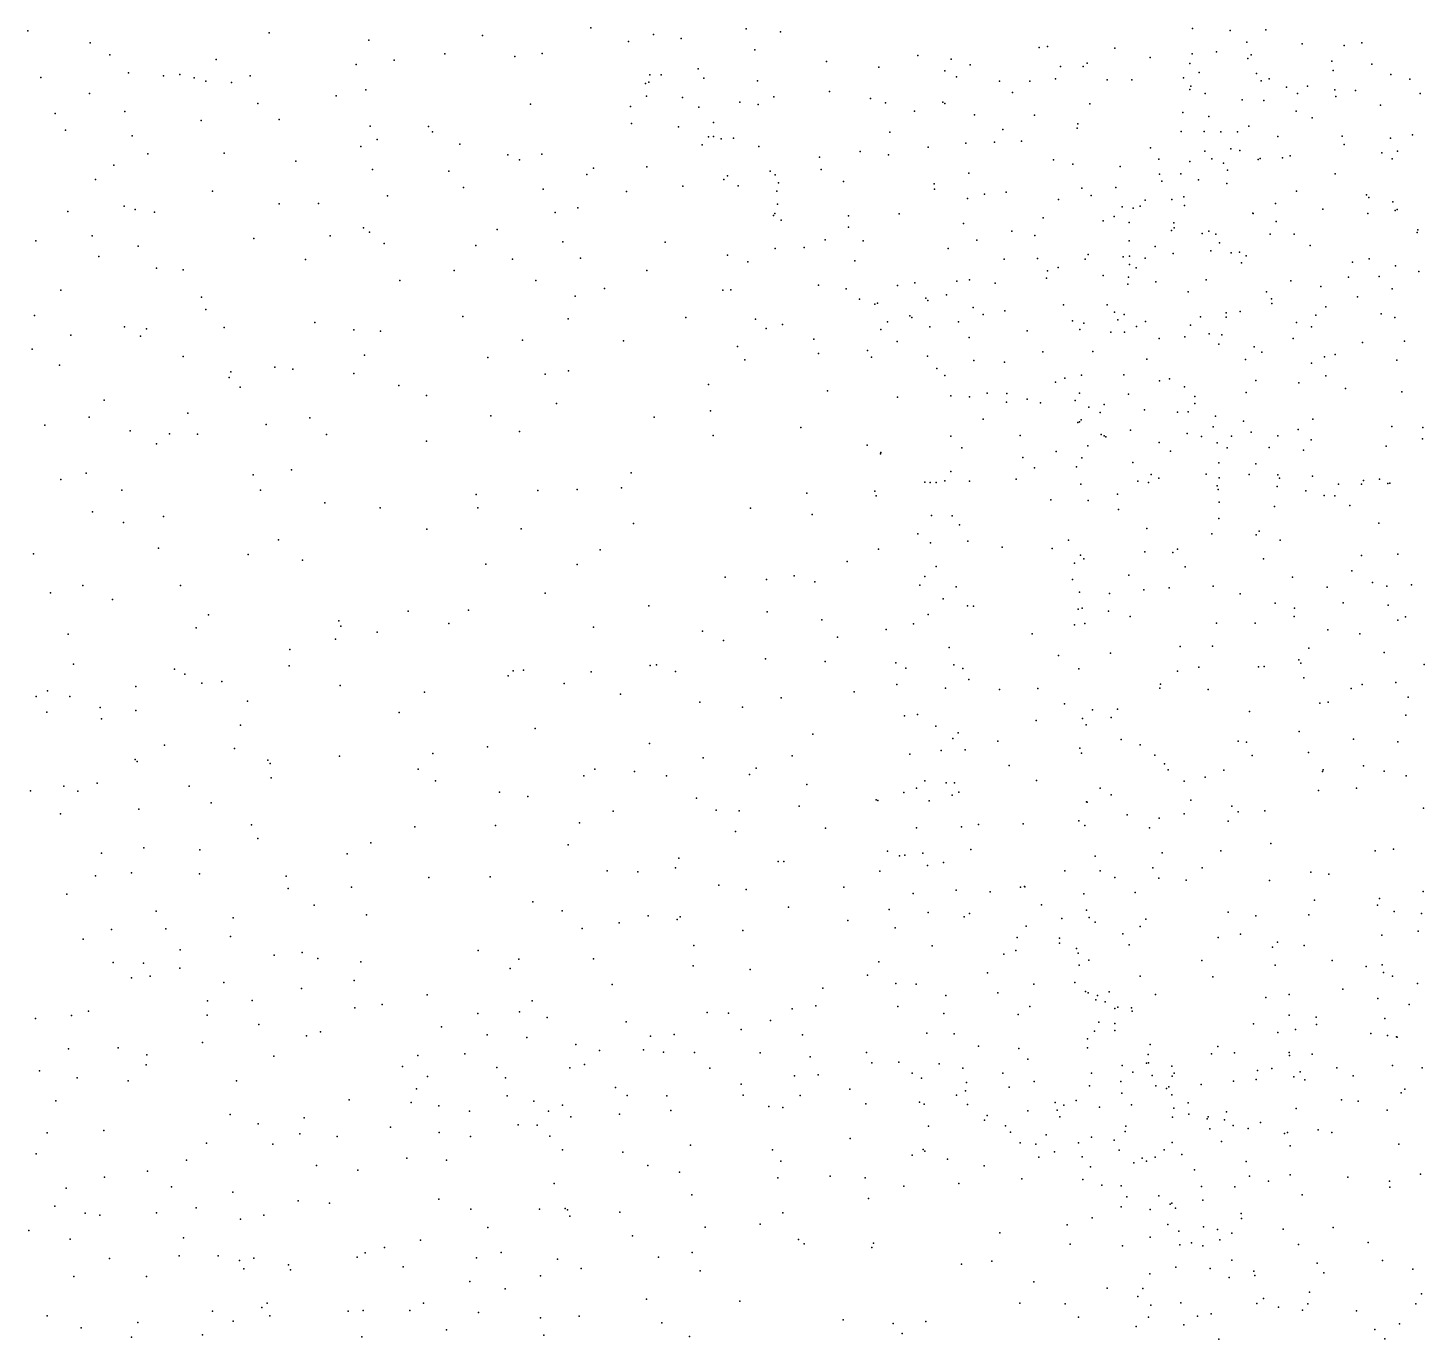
# Model space of a CAD drawing. Header units: metres. Extents: x -23.9 to 23.9, y -27.4 to 27.4.
# Drawn here: x -6.394 to -3.645, y -5.186 to -2.604 of the extents above; entities that cross this region are included whole.
import ezdxf

# ---------------------------------------------------------------- set-up
doc = ezdxf.new("R2010")
doc.units = ezdxf.units.M

msp = doc.modelspace()

# ---------------------------------------------------------------- linework, layer by layer
for p in [(-6.3941, -2.6097, 25.2313), (-5.2854, -2.6042, 25.8563), (-4.9799, -2.6058, 26.5384), (-4.9122, -2.6118, -5.1751), (-4.1009, -2.6051, 24.4413), (-4.0264, -2.6091, -4.2212), (-3.9564, -2.6082, 27.3816), (-6.2717, -2.6335, -5.2685), (-5.9193, -2.614, -4.8022), (-5.7229, -2.6286, -19.8501), (-5.499, -2.6192, -19.4016), (-5.2113, -2.6308, 25.3165), (-5.1624, -2.6169, 24.8015), (-5.1077, -2.6253, -18.9087), (-3.9935, -2.6322, -3.8653), (-3.8847, -2.6354, -3.5481), (-3.8022, -2.6386, -3.3025), (-3.7671, -2.6338, -4.9294), (-6.2325, -2.6569, -9.9273), (-6.0236, -2.6667, -21.03), (-5.5728, -2.6552, 24.9706), (-5.435, -2.6607, -4.9654), (-5.3816, -2.6546, -10.1072), (-4.9625, -2.6472, -25.548), (-4.6415, -2.6583, -10.1214), (-4.5762, -2.6659, -5.2853), (-4.4024, -2.6428, -5.7323), (-4.386, -2.6406, -10.2763), (-4.2537, -2.644, 27.1977), (-4.1843, -2.6626, -10.3374), (-4.1013, -2.6553, 27.2555), (-4.0533, -2.6514, -4.0354), (-3.9917, -2.6644, -10.3464), (-3.9851, -2.6573, -3.6951), (-6.1962, -2.6926, -5.1108), (-5.748, -2.676, -4.8212), (-5.6726, -2.6677, -10.0848), (-5.0744, -2.6847, 26.2651), (-4.8215, -2.6701, -10.1231), (-4.7186, -2.6812, -5.245), (-4.5887, -2.689, -18.6499), (-4.5388, -2.677, -25.7293), (-4.3609, -2.68, 27.1146), (-4.3161, -2.6803, -26.2258), (-4.308, -2.6733, -5.9588), (-4.1058, -2.674, 0.6165), (-4.0874, -2.6918, -3.7733), (-3.9745, -2.6938, -3.4516), (-3.826, -2.6695, -4.7711), (-3.8234, -2.6878, -3.0718), (-3.7476, -2.6758, -2.9342), (-6.3688, -2.7017, -5.3951), (-6.127, -2.6983, -22.9062), (-6.0948, -2.696, -21.4961), (-6.0664, -2.7022, -4.8882), (-6.0436, -2.7089, -10.0236), (-5.9933, -2.7118, -4.7412), (-5.9565, -2.6984, -0.8687), (-5.178, -2.7136, -10.1348), (-5.1713, -2.711, 25.5729), (-5.1692, -2.6964, 25.4296), (-5.1473, -2.6968, 25.208), (-5.0629, -2.703, 24.7926), (-4.9575, -2.7087, 24.701), (-4.5651, -2.7004, 26.8752), (-4.4808, -2.7089, -5.4544), (-4.4212, -2.709, 0.335), (-4.3702, -2.7042, 24.461), (-4.2687, -2.7066, 24.3515), (-4.2202, -2.7061, -6.1651), (-4.1186, -2.7025, -6.4444), (-4.1039, -2.7186, -3.6621), (-3.9652, -2.7087, -3.3384), (-3.9497, -2.7045, -26.5946), (-3.9158, -2.7208, -6.755), (-3.8742, -2.7191, -4.5502), (-3.71, -2.6962, -5.1117), (-3.6725, -2.7053, 1.0537), (-6.2729, -2.7333, -5.2177), (-5.787, -2.7376, -20.7794), (-5.7284, -2.7261, -24.3386), (-5.176, -2.7383, 25.8491), (-5.1048, -2.7409, 26.1172), (-4.9249, -2.7398, -10.1499), (-4.8152, -2.7292, 26.5042), (-4.7348, -2.7433, -10.1545), (-4.455, -2.7314, 26.953), (-4.1058, -2.7255, -18.4947), (-4.0755, -2.7331, -3.4984), (-4.0029, -2.7455, -3.2263), (-3.9604, -2.7471, -4.3093), (-3.8936, -2.7335, -2.9965), (-3.8202, -2.7261, 27.2401), (-3.8181, -2.739, 24.1406), (-3.7798, -2.7277, -2.751), (-3.6523, -2.7333, -2.687), (-6.3405, -2.7728, -5.3099), (-6.2032, -2.7686, -9.9118), (-5.9412, -2.7531, -10.0353), (-5.4044, -2.7545, -24.6276), (-5.2072, -2.7592, -0.3462), (-5.073, -2.7602, -19.3554), (-4.9919, -2.7504, -5.0748), (-4.9563, -2.755, 26.2763), (-4.705, -2.7516, 26.5991), (-4.6483, -2.768, 0.1276), (-4.5926, -2.7506, 26.7424), (-4.5882, -2.7528, -10.1609), (-4.5298, -2.7753, -25.2363), (-4.4116, -2.776, -5.5765), (-4.3027, -2.7535, -25.5059), (-4.12, -2.7708, -3.3988), (-3.8962, -2.7678, -10.3247), (-3.7304, -2.756, 24.4424), (-6.0531, -2.7868, -4.8084), (-5.8992, -2.7844, -4.6658), (-5.72, -2.7975, -10.0653), (-5.6053, -2.7985, -4.777), (-5.2054, -2.7922, -4.9498), (-5.1127, -2.7987, 25.743), (-5.0439, -2.7904, 24.9258), (-4.4739, -2.8044, -10.2193), (-4.3277, -2.8018, -5.7791), (-4.3264, -2.7928, 26.9946), (-4.0686, -2.7788, -6.7889), (-3.9898, -2.7979, -2.8827), (-3.8649, -2.7814, 0.8381), (-6.3199, -2.8055, -1.3157), (-6.1886, -2.8168, 25.0737), (-5.706, -2.8241, -4.7131), (-5.5973, -2.8086, -10.0832), (-5.0535, -2.8188, -10.1663), (-5.0441, -2.8183, 25.16), (-5.0289, -2.8224, -4.9982), (-5.0043, -2.8216, 24.7791), (-4.6968, -2.8096, -5.1481), (-4.5472, -2.8312, -5.2652), (-4.4908, -2.8289, 24.5249), (-4.4374, -2.8271, 26.788), (-4.1228, -2.8082, -3.1873), (-4.0779, -2.808, -6.4516), (-4.0448, -2.8088, -24.1914), (-4.0122, -2.8087, 24.4566), (-3.9328, -2.8177, -2.6102), (-3.8059, -2.8171, -2.5567), (-3.7107, -2.8211, -24.9332), (-3.6675, -2.8148, -5.0946), (-6.1579, -2.8522, -1.0897), (-6.0079, -2.8505, -10.0158), (-5.7388, -2.8375, -23.6532), (-5.5432, -2.8332, -0.6282), (-5.4493, -2.8539, -20.5391), (-5.382, -2.8529, -24.2147), (-5.0663, -2.8346, 25.6032), (-4.9546, -2.8379, 26.1086), (-4.8355, -2.8584, -5.0486), (-4.755, -2.8475, -19.2551), (-4.6994, -2.8539, -24.835), (-4.6214, -2.8387, 24.5544), (-4.1833, -2.84, 24.4904), (-4.0761, -2.8472, -2.8305), (-4.025, -2.8423, 27.109), (-4.0076, -2.8454, -25.7505), (-3.9085, -2.856, -4.3348), (-3.8022, -2.8335, -4.6341), (-3.7277, -2.8499, -6.6904), (-3.6967, -2.8469, -4.9581), (-6.225, -2.8744, -5.0626), (-5.8668, -2.8668, -22.4126), (-5.7154, -2.8832, -21.7516), (-5.5655, -2.8864, -4.719), (-5.426, -2.8641, -10.1045), (-5.2806, -2.8806, -20.1764), (-5.1751, -2.8775, -10.142), (-4.9325, -2.8862, -10.1787), (-4.8318, -2.8833, 26.1713), (-4.3743, -2.8642, -5.6494), (-4.336, -2.8727, -18.9139), (-4.2432, -2.8772, 26.9343), (-4.1669, -2.8626, -3.3128), (-4.1059, -2.8673, -10.289), (-4.0623, -2.8623, 24.2419), (-4.0397, -2.8708, -6.6445), (-4.0316, -2.884, -6.7885), (-3.9711, -2.8634, -10.2967), (-3.9673, -2.8611, -25.3316), (-3.9232, -2.8599, -6.7538), (-3.7076, -2.862, 27.0688), (-6.2607, -2.9029, -9.8042), (-5.2932, -2.8929, -10.1223), (-5.0235, -2.9026, -0.2241), (-5.0164, -2.8952, 25.896), (-4.9224, -2.8934, -19.6431), (-4.916, -2.9093, 25.9993), (-4.7881, -2.9068, 24.6546), (-4.6093, -2.911, 26.4076), (-4.5411, -2.8903, -5.3618), (-4.1657, -2.8925, -6.1304), (-4.1608, -2.9057, -3.4559), (-4.1237, -2.8918, -2.699), (-4.089, -2.9035, -3.9985), (-4.0329, -2.9103, -6.4736), (-3.8198, -2.8917, -4.5013), (-6.0303, -2.9257, -4.6704), (-5.686, -2.935, -4.6272), (-5.5362, -2.9184, -21.3769), (-5.3795, -2.9218, -4.7668), (-5.2151, -2.9266, -4.8316), (-5.1045, -2.9156, -4.8872), (-4.9956, -2.9153, 25.7265), (-4.919, -2.9259, 24.8607), (-4.6088, -2.9215, -5.1017), (-4.544, -2.9398, -24.0573), (-4.5106, -2.9316, 24.4818), (-4.4676, -2.9276, -5.5296), (-4.3185, -2.9195, -5.768), (-4.2999, -2.9345, 26.7509), (-4.2518, -2.9186, -5.8759), (-4.1176, -2.9365, -2.4202), (-3.8958, -2.9255, -2.3447), (-3.7578, -2.9329, -10.2894), (-3.7537, -2.9383, 24.4746), (-6.3153, -2.9657, -5.1656), (-6.2045, -2.9549, -4.9857), (-6.1828, -2.9616, -9.8609), (-6.1446, -2.967, -4.8708), (-5.8995, -2.9507, -10.0232), (-5.8219, -2.9499, -4.5576), (-5.3556, -2.9676, -23.7338), (-5.3111, -2.9582, -20.8776), (-4.9177, -2.9512, 25.1737), (-4.3647, -2.942, -10.2573), (-4.239, -2.9565, -2.7772), (-4.2177, -2.959, -2.9938), (-4.2039, -2.9552, -10.2618), (-4.1936, -2.9434, -3.2033), (-4.1412, -2.9423, -3.721), (-4.1161, -2.9542, 26.9435), (-3.9821, -2.9691, -4.1433), (-3.9374, -2.9499, -23.4818), (-3.8437, -2.9611, -4.3846), (-3.7553, -2.9694, -4.6084), (-3.7061, -2.9467, -4.7973), (-3.7017, -2.9634, -18.7995), (-3.6973, -2.962, -6.6776), (-4.9259, -2.9734, -4.913), (-4.9229, -2.9698, 25.4839), (-4.9106, -2.9825, 25.8411), (-4.7781, -2.9967, 25.9873), (-4.7779, -2.9743, -10.1943), (-4.6781, -2.9703, 26.1815), (-4.5516, -2.9892, 26.3089), (-4.3948, -2.9783, 24.571), (-4.2763, -2.984, 24.3669), (-4.2548, -2.9758, -23.6663), (-4.2255, -2.9875, -2.4172), (-4.1371, -2.9879, 24.5422), (-3.9811, -2.9696, -2.2778), (-3.9358, -2.9855, 27.0123), (-6.3784, -3.0235, -9.6981), (-6.2676, -3.0139, -9.7511), (-5.9494, -3.0187, -4.5464), (-5.7992, -3.0139, -0.8031), (-5.7334, -2.9977, 24.8627), (-5.7211, -3.0064, -10.0455), (-5.4701, -3.0013, -4.6613), (-4.8239, -3.0216, -4.9148), (-4.7492, -3.0234, -23.7342), (-4.5251, -3.022, 24.617), (-4.4563, -3.0044, -10.2283), (-4.411, -3.0128, 26.4447), (-4.2256, -3.0237, 0.4263), (-4.1423, -3.0033, -2.2653), (-4.137, -2.9978, -6.1051), (-4.0815, -3.0093, -3.9498), (-4.0688, -3.0042, -19.0645), (-4.0545, -3.0103, -10.2551), (-3.9476, -3.0102, 0.6988), (-3.9002, -3.01, -2.1894), (-3.658, -3.0072, -23.1688), (-3.6572, -3.0021, -10.2767), (-6.1767, -3.0339, 24.9613), (-5.6926, -3.0284, -4.545), (-5.5119, -3.0326, -22.5539), (-5.3407, -3.0255, -21.7387), (-5.1392, -3.0258, -4.7791), (-4.9226, -3.0384, -10.1659), (-4.8655, -3.0368, -20.0915), (-4.5816, -3.0385, -10.2186), (-4.3061, -3.0501, -5.854), (-4.1744, -3.0343, -3.5681), (-4.139, -3.0486, -3.8287), (-4.0643, -3.0432, 26.8347), (-4.0476, -3.0271, -2.1913), (-4.0246, -3.0468, -6.7493), (-4.0079, -3.0457, -6.5898), (-3.8686, -3.0324, -4.3005), (-6.2547, -3.0544, -5.0171), (-6.1412, -3.0774, -9.8633), (-5.8476, -3.06, -4.4844), (-5.4398, -3.0596, -10.084), (-5.3058, -3.0573, -23.2664), (-5.0162, -3.052, -4.8083), (-4.9765, -3.0647, -20.6126), (-4.7656, -3.0627, -23.3463), (-4.4717, -3.0593, -5.5893), (-4.4061, -3.058, 0.2644), (-4.3653, -3.0762, -10.1677), (-4.3123, -3.0595, -2.2474), (-4.2375, -3.0548, -5.9678), (-4.225, -3.0535, -3.1026), (-4.2248, -3.0701, -2.1648), (-4.2117, -3.0764, -3.2782), (-4.1938, -3.0573, -3.4198), (-4.0039, -3.0665, -6.3992), (-3.9948, -3.0531, -23.1475), (-3.7854, -3.0652, -2.0997), (-3.7529, -3.0592, -10.2574), (-3.7009, -3.073, -4.6495), (-6.0882, -3.0804, -4.6826), (-5.6618, -3.1017, -10.0458), (-5.5544, -3.0818, -4.5576), (-5.394, -3.1016, -22.8835), (-5.1751, -3.0819, -0.396), (-4.6473, -3.1062, 0.0475), (-4.5649, -3.103, -5.2116), (-4.5398, -3.1005, -5.4845), (-4.3881, -3.0969, 26.2855), (-4.386, -3.0823, -5.7402), (-4.2764, -3.0917, -2.6661), (-4.2268, -3.095, -10.2071), (-4.1726, -3.1041, -3.7201), (-4.074, -3.1004, 26.7001), (-3.907, -3.1021, -10.2389), (-3.7937, -3.0949, -6.7056), (-3.7332, -3.0934, -4.5183), (-3.6547, -3.084, -2.0543), (-6.3294, -3.1206, -5.1072), (-6.052, -3.1344, -4.5743), (-5.3164, -3.1324, -10.0963), (-5.2588, -3.1175, -4.6511), (-5.0255, -3.1207, -21.5194), (-5.0099, -3.1201, -10.1448), (-4.837, -3.1105, -10.1724), (-4.7824, -3.1182, -4.8501), (-4.6815, -3.1113, -10.1963), (-4.5848, -3.13, -5.0072), (-4.489, -3.107, 26.127), (-4.2282, -3.1088, 26.4736), (-4.1095, -3.1241, -6.2109), (-3.9548, -3.1242, -4.0997), (-3.848, -3.1131, 26.8927), (-3.7754, -3.1336, -2.01), (-3.7075, -3.1183, 26.8361), (-6.0436, -3.1586, -9.9414), (-4.7567, -3.1386, 25.502), (-4.7261, -3.1484, 25.7145), (-4.7208, -3.1463, 25.1325), (-4.6258, -3.1364, 24.7927), (-4.6216, -3.1407, 25.8723), (-4.5329, -3.1548, 24.6918), (-4.4705, -3.161, -5.6424), (-4.3549, -3.1495, -5.8247), (-4.2684, -3.1496, -2.8558), (-3.9448, -3.1379, -2.032), (-3.9441, -3.1469, 24.5799), (-3.8383, -3.1534, 26.7123), (-6.3812, -3.1704, -1.4215), (-5.8288, -3.1841, -4.4051), (-5.5379, -3.1726, -4.4873), (-5.3305, -3.1771, -4.5704), (-5.0984, -3.1746, 24.5799), (-4.9611, -3.1774, -22.6773), (-4.9084, -3.1883, -4.7378), (-4.7016, -3.1827, 25.3551), (-4.6573, -3.1709, 24.9683), (-4.6535, -3.1743, -4.8962), (-4.5615, -3.1828, -5.2889), (-4.5128, -3.1688, -22.7294), (-4.3372, -3.1807, 26.1646), (-4.3145, -3.1854, -2.4672), (-4.2542, -3.1642, 24.6257), (-4.2476, -3.1792, 26.2885), (-4.2351, -3.1685, -19.8083), (-4.1933, -3.1825, -6.1041), (-4.1043, -3.1893, -2.0152), (-4.0851, -3.1734, 26.5202), (-4.0346, -3.1654, -10.2165), (-4.0343, -3.174, -22.7135), (-4.0065, -3.1623, -6.741), (-3.8957, -3.184, -6.7365), (-3.8579, -3.17, -4.2388), (-3.7288, -3.1674, 26.6131), (-3.7023, -3.1744, -6.6737), (-6.3097, -3.2089, -9.6448), (-6.2037, -3.1928, -1.175), (-6.1726, -3.2111, -4.7638), (-6.1608, -3.1969, -9.7958), (-6.0078, -3.1942, -4.4661), (-5.7523, -3.1986, -10.0227), (-5.6999, -3.2011, -4.3952), (-4.9402, -3.1964, -22.1722), (-4.8462, -3.2168, 24.4806), (-4.7145, -3.1981, -21.2002), (-4.6177, -3.193, -20.7036), (-4.5403, -3.2139, -10.0681), (-4.4264, -3.2009, -10.0222), (-4.3227, -3.1981, -2.2641), (-4.2617, -3.2034, -3.0262), (-4.2347, -3.2032, -3.2938), (-4.2112, -3.1924, -3.5066), (-4.166, -3.2156, 24.3101), (-4.1159, -3.2122, -3.7731), (-4.0676, -3.2065, -6.3206), (-4.0426, -3.2084, -3.9007), (-3.9022, -3.2157, -10.2102), (-3.8662, -3.1926, 26.5374), (-6.3858, -3.2366, -5.1402), (-5.4198, -3.219, -4.4974), (-5.2214, -3.2204, -4.5793), (-4.9965, -3.2313, -4.6643), (-4.7408, -3.2394, -21.8786), (-4.682, -3.2216, 25.6043), (-4.3957, -3.242, 25.9474), (-4.297, -3.2417, -2.7488), (-4.0491, -3.2267, 0.5431), (-3.9792, -3.2324, -6.5804), (-3.9638, -3.243, -6.4493), (-3.7659, -3.2237, 24.2119), (-3.6834, -3.2212, -4.5126), (-6.3318, -3.2681, 24.8839), (-6.0883, -3.2513, -4.5686), (-5.731, -3.2488, -0.7843), (-5.4882, -3.2529, -10.0584), (-4.9824, -3.258, -10.1361), (-4.8372, -3.2453, -0.1475), (-4.7327, -3.2526, -10.1752), (-4.6223, -3.2503, 25.1962), (-4.5314, -3.2589, 25.7266), (-4.4709, -3.2625, 24.856), (-4.1907, -3.2567, -10.0686), (-3.9961, -3.257, 26.276), (-3.866, -3.2644, 26.2012), (-3.8404, -3.2522, -1.8743), (-3.82, -3.2471, 24.6337), (-3.6983, -3.2586, -19.4959), (-5.9977, -3.2924, -9.9416), (-5.9945, -3.2816, 24.7893), (-5.9078, -3.2725, -4.3832), (-5.8723, -3.2761, -9.9969), (-5.7525, -3.2848, -4.3182), (-5.3754, -3.2857, 24.616), (-5.3296, -3.2792, -10.0805), (-4.6042, -3.2748, -4.8701), (-4.5887, -3.2886, -5.0459), (-4.3522, -3.2939, 24.7003), (-4.3193, -3.288, -2.1859), (-4.2357, -3.2872, -3.4446), (-4.1658, -3.299, -6.2075), (-4.1458, -3.2951, -3.6737), (-3.9758, -3.2988, -10.1176), (-3.8378, -3.2893, -4.2038), (-5.9758, -3.3114, -0.9407), (-5.6634, -3.3083, -10.0262), (-5.0539, -3.3063, -4.5765), (-4.8194, -3.3191, -4.6678), (-4.505, -3.3235, 25.12), (-4.4663, -3.3242, -9.886), (-4.3705, -3.3015, -9.9511), (-4.3235, -3.3237, -5.9636), (-4.2267, -3.3257, 25.9855), (-4.1161, -3.311, 26.0601), (-3.9951, -3.3222, 25.9704), (-3.8913, -3.3034, -4.104), (-3.7996, -3.3145, 25.9595), (-3.6882, -3.3206, -4.4414), (-6.2437, -3.3372, -9.6496), (-5.6089, -3.3278, -4.3258), (-5.3534, -3.3438, -4.4192), (-4.6818, -3.3315, -4.7681), (-4.5767, -3.3287, -5.1979), (-4.5398, -3.3306, -5.6024), (-4.4667, -3.3412, 25.6277), (-4.4263, -3.3351, -5.8022), (-4.4002, -3.3422, 24.9542), (-4.3314, -3.338, -21.9709), (-4.3051, -3.3512, -2.8786), (-4.2747, -3.3456, -3.17), (-4.0962, -3.3435, -20.4524), (-4.0961, -3.3299, -6.3364), (-6.2736, -3.3705, -4.859), (-6.0794, -3.3629, -9.8235), (-5.839, -3.3718, -4.2998), (-5.4826, -3.3678, -4.3447), (-5.1605, -3.3705, -4.4773), (-5.0497, -3.358, -0.3554), (-4.5128, -3.3745, 25.4905), (-4.3266, -3.3813, -2.5206), (-4.3235, -3.3796, -2.3994), (-4.32, -3.3761, -2.2639), (-4.2827, -3.3616, 24.8027), (-4.195, -3.3562, -9.9723), (-4.1301, -3.3609, -20.8385), (-4.109, -3.3604, 25.8265), (-4.0552, -3.3685, -3.786), (-4.0002, -3.3784, 24.7401), (-3.8634, -3.3745, -1.7976), (-6.3608, -3.3865, -5.019), (-6.1929, -3.3977, -4.6798), (-6.1151, -3.4034, -4.5208), (-6.0603, -3.4041, -4.4107), (-5.9246, -3.3852, -9.9786), (-5.8058, -3.4048, -9.9951), (-5.4261, -3.3988, -0.6118), (-5.0448, -3.4067, -4.4951), (-4.872, -3.3908, -4.5809), (-4.5763, -3.4083, -9.8519), (-4.4399, -3.4065, 25.2406), (-4.2802, -3.4047, -6.0747), (-4.2748, -3.4074, -2.0988), (-4.2714, -3.4093, -3.3245), (-4.2229, -3.3965, 25.6929), (-4.1112, -3.4031, -3.6701), (-4.0827, -3.4087, -1.8968), (-4.0599, -3.3895, -9.9967), (-4.0241, -3.408, 25.6659), (-3.9849, -3.4004, -1.8303), (-3.9328, -3.4073, -3.9727), (-3.8925, -3.3949, -10.0607), (-3.7078, -3.3889, -6.67), (-3.6471, -3.391, 25.8121), (-6.1409, -3.4229, -9.7319), (-5.6091, -3.4177, -4.2493), (-4.7416, -3.4257, 24.3508), (-4.5549, -3.4312, -5.4892), (-4.3071, -3.4269, 25.5767), (-4.166, -3.4204, 0.3821), (-4.0524, -3.421, 24.8676), (-4.0321, -3.4311, -21.5366), (-3.9497, -3.4307, -6.5807), (-3.8823, -3.4359, 25.6359), (-3.8667, -3.4152, 0.6854), (-3.7193, -3.4279, 25.7006), (-3.6478, -3.4134, 24.7785), (-4.7151, -3.4427, -10.0264), (-4.7143, -3.4402, -4.6693), (-4.4348, -3.45, 24.2731), (-4.3694, -3.4386, 0.2046), (-4.3185, -3.4509, -2.9371), (-4.2179, -3.46, 25.177), (-4.1437, -3.4378, 25.0178), (-4.0491, -3.4607, 25.5284), (-3.976, -3.4628, -9.9617), (-6.2792, -3.481, -4.7964), (-5.9502, -3.4842, -4.276), (-5.8753, -3.4747, 24.661), (-5.2063, -3.4801, -4.365), (-4.5769, -3.4776, -5.2725), (-4.4121, -3.4705, 25.4047), (-4.3293, -3.4685, -2.6726), (-4.1821, -3.4838, -3.5019), (-4.167, -3.4908, -6.3001), (-4.074, -3.4831, -9.9019), (-4.0484, -3.4901, -6.4764), (-3.9893, -3.4839, -3.8316), (-3.9323, -3.484, -6.7407), (-3.9293, -3.4905, -1.7616), (-3.8645, -3.4866, -9.9853), (-6.3294, -3.4932, -9.5082), (-6.2093, -3.5147, -4.6344), (-5.9363, -3.5147, -9.9255), (-5.3902, -3.5149, -10.049), (-5.3123, -3.5133, -4.2924), (-5.2253, -3.5096, 24.4648), (-4.726, -3.5165, -0.1177), (-4.6276, -3.499, -4.7291), (-4.617, -3.4991, -4.8453), (-4.6052, -3.4996, -4.9738), (-4.5885, -3.4962, -5.1554), (-4.54, -3.4966, -5.6859), (-4.4478, -3.4926, -5.8465), (-4.3205, -3.5024, -2.3594), (-4.2086, -3.4968, -1.9662), (-4.187, -3.4993, -9.8398), (-4.0523, -3.5058, 25.2369), (-4.0502, -3.5129, -1.8398), (-3.9337, -3.5069, 25.1418), (-3.8772, -3.5155, -4.0049), (-3.8131, -3.5029, -4.1217), (-3.768, -3.5025, 24.9828), (-3.7636, -3.4954, -21.0517), (-3.7322, -3.4927, 25.513), (-3.7163, -3.5011, -1.6553), (-3.7119, -3.5004, -4.2962), (-5.8092, -3.5391, -4.1914), (-5.5112, -3.5228, -4.2009), (-4.8599, -3.5206, -4.5002), (-4.7236, -3.5254, -9.9236), (-4.3799, -3.5334, -5.9776), (-4.3063, -3.5351, -3.2202), (-4.2486, -3.5226, -6.1856), (-4.0481, -3.5381, -3.6996), (-3.9391, -3.5463, -6.6431), (-3.8413, -3.5248, 25.3113), (-3.8206, -3.5253, -6.7032), (-3.7908, -3.5447, 25.1859), (-6.267, -3.5572, 24.6767), (-6.1269, -3.5661, -9.6929), (-5.7006, -3.549, -4.1451), (-5.5079, -3.5493, -10.0276), (-4.9708, -3.55, -10.1105), (-4.8499, -3.5624, -10.0742), (-4.6147, -3.564, -9.6945), (-4.5738, -3.5647, -5.3512), (-4.2463, -3.5523, -3.3523), (-4.0489, -3.5703, -9.8296), (-6.2059, -3.5778, -9.6002), (-5.6084, -3.5913, -10.0082), (-5.4227, -3.5903, -4.1807), (-5.2015, -3.5803, -10.0721), (-4.6413, -3.6005, -4.6311), (-4.5597, -3.5825, -5.5151), (-4.1906, -3.5897, -9.7525), (-4.0629, -3.6004, 24.2288), (-3.9693, -3.5949, -6.5232), (-3.7335, -3.5794, -4.2134), (-6.1369, -3.6287, -4.4139), (-5.9007, -3.6124, -4.1829), (-4.6163, -3.6183, -4.9138), (-4.5432, -3.6149, -5.7116), (-4.4758, -3.6266, 0.069), (-4.3767, -3.6291, -9.6346), (-4.3451, -3.613, -6.0742), (-3.9756, -3.6026, -1.7577), (-3.9279, -3.6129, -3.8615), (-6.3832, -3.6399, -4.898), (-5.9603, -3.6409, -9.8505), (-5.8533, -3.6522, -9.9646), (-5.2673, -3.6318, -4.2106), (-4.7806, -3.6546, 24.257), (-4.719, -3.6304, -4.5375), (-4.3214, -3.6423, -2.4762), (-4.3148, -3.6494, -2.2279), (-4.1948, -3.6356, -1.9467), (-4.1397, -3.6373, -6.4038), (-4.1305, -3.6306, -3.5048), (-3.961, -3.6499, -9.7904), (-3.7679, -3.6428, -6.683), (-3.6964, -3.6403, -1.551), (-5.4925, -3.6599, -4.0923), (-5.3122, -3.6608, -10.0474), (-4.8854, -3.6829, -4.3708), (-4.6054, -3.6646, -5.0571), (-4.3329, -3.6579, -2.9238), (-4.2258, -3.6818, -9.6506), (-4.1154, -3.6657, -9.7115), (-3.7871, -3.673, 0.7057), (-6.2862, -3.702, -4.6629), (-6.0935, -3.7021, -4.2781), (-5.0211, -3.6859, -4.2678), (-4.9395, -3.6905, -10.0376), (-4.8447, -3.6951, -9.879), (-4.6374, -3.7013, -4.7259), (-4.6276, -3.6846, -9.5452), (-4.5664, -3.705, -5.5042), (-4.337, -3.6904, -3.0983), (-4.1966, -3.711, -3.2861), (-4.1464, -3.707, -1.8501), (-4.0601, -3.7036, -3.5789), (-3.9038, -3.6858, -6.7262), (-3.8352, -3.7053, -3.9664), (-3.7459, -3.6962, -4.1243), (-3.7177, -3.7034, -9.8403), (-3.6696, -3.7011, -6.6495), (-6.3494, -3.7165, -4.7794), (-6.2274, -3.73, -4.5267), (-5.3753, -3.7172, -4.0928), (-4.5916, -3.7283, -5.2409), (-4.3235, -3.7152, -2.5976), (-4.2642, -3.7179, -2.0975), (-4.0071, -3.7188, -1.742), (-3.9377, -3.7367, -3.7438), (-3.8039, -3.7362, -1.5926), (-6.0383, -3.7601, -4.1483), (-5.6453, -3.7524, -4.0062), (-5.5266, -3.7507, -4.0009), (-5.1716, -3.7424, -10.0615), (-4.9381, -3.7543, -9.9456), (-4.6211, -3.7591, -4.9342), (-4.5437, -3.742, -5.7717), (-4.5321, -3.7429, -9.4553), (-4.326, -3.7485, -2.7127), (-4.3181, -3.7467, -2.4125), (-4.2663, -3.7525, -9.5663), (-4.2236, -3.7631, -6.333), (-3.9007, -3.7635, -1.6522), (-3.8996, -3.747, -6.5514), (-3.7155, -3.7406, 24.1875), (-3.6813, -3.7639, -4.1927), (-6.063, -3.7858, -9.6805), (-5.7816, -3.7719, 24.4302), (-5.7778, -3.7822, -4.0383), (-5.7062, -3.7939, -9.9741), (-5.565, -3.7768, -9.9975), (-5.2805, -3.784, -4.0757), (-5.0657, -3.792, 24.2835), (-4.8308, -3.7697, -9.7515), (-4.7037, -3.7891, -9.5202), (-4.6503, -3.7778, -4.6236), (-4.3329, -3.7799, -2.9968), (-4.3127, -3.7773, -2.2253), (-4.0537, -3.7765, -9.6319), (-3.9774, -3.7765, -3.5664), (-3.8344, -3.7897, -3.8214), (-3.6961, -3.7706, -1.5052), (-6.315, -3.7978, -9.3942), (-5.7885, -3.8079, -0.8744), (-5.0241, -3.8105, -4.1755), (-4.7996, -3.8039, -4.357), (-4.4165, -3.7973, -6.0511), (-4.0613, -3.8214, -3.2871), (-3.7713, -3.7975, -9.7287), (-5.8782, -3.8279, -9.871), (-4.9416, -3.8463, -9.8216), (-4.5796, -3.824, -9.3561), (-4.3648, -3.8401, -6.1558), (-4.2622, -3.8354, -3.0904), (-4.1247, -3.8222, -9.5592), (-3.8912, -3.8485, 0.5571), (-3.8713, -3.8253, -9.6611), (-3.723, -3.8344, -3.9358), (-6.3041, -3.8571, -1.3558), (-6.1053, -3.8668, -4.1919), (-5.8796, -3.8604, -4.0308), (-5.4388, -3.8702, -0.6658), (-5.4179, -3.8686, -10.0116), (-5.2851, -3.8722, -10.0318), (-5.1685, -3.8597, -0.4988), (-5.1563, -3.8583, -4.0646), (-5.1189, -3.8713, -10.0576), (-4.824, -3.8515, -9.6254), (-4.6846, -3.8542, -4.4139), (-4.6654, -3.8648, -0.1494), (-4.5705, -3.8581, -5.538), (-4.5527, -3.8658, -5.7371), (-4.3244, -3.8663, -2.7232), (-4.1299, -3.8709, -6.519), (-4.0882, -3.8629, -1.7523), (-3.971, -3.8625, -1.6696), (-3.9595, -3.8615, -3.3935), (-3.887, -3.8551, -3.555), (-3.6446, -3.8579, -9.7239), (-6.1814, -3.9013, -9.5041), (-6.0853, -3.877, -9.6208), (-6.0516, -3.8947, 24.2714), (-6.0125, -3.891, -4.0626), (-5.7792, -3.8988, -9.953), (-5.4481, -3.8802, -3.9237), (-5.338, -3.8954, -3.957), (-4.6828, -3.8969, -9.3349), (-4.5412, -3.8873, -5.8741), (-4.1635, -3.8967, -9.4724), (-3.8816, -3.8843, -6.5748), (-3.7667, -3.8972, -6.676), (-3.6999, -3.8929, -1.4679), (-6.3779, -3.9208, -4.6999), (-6.3558, -3.9093, -9.3092), (-6.3117, -3.9209, -4.5676), (-5.9617, -3.9302, -9.7387), (-5.6132, -3.9125, -3.9011), (-5.227, -3.9162, -3.9858), (-5.0709, -3.9316, -4.057), (-4.9109, -3.9234, -0.3469), (-4.7669, -3.9115, -9.4493), (-4.5869, -3.9045, -5.3835), (-4.481, -3.9068, -9.3214), (-4.4052, -3.9053, 24.1804), (-4.1648, -3.9046, -1.902), (-4.07, -3.9069, -6.6207), (-3.788, -3.9053, -9.6196), (-3.6761, -3.9219, -3.8155), (-6.3566, -3.9516, 24.1919), (-6.2521, -3.9426, -4.4342), (-6.1819, -3.9484, -4.2902), (-5.6629, -3.9521, -9.9659), (-4.9868, -3.9417, -9.7597), (-4.6679, -3.9587, -4.5251), (-4.6423, -3.9561, -4.8031), (-4.3525, -3.9349, -9.3527), (-4.2977, -3.9473, -2.9924), (-4.2482, -3.9454, -2.0794), (-3.9885, -3.9504, -3.1948), (-3.8502, -3.9339, -1.5608), (-3.8336, -3.9318, -3.4742), (-3.6804, -3.9577, -9.6143), (-6.2491, -3.965, -9.4041), (-5.9756, -3.9772, -3.9987), (-5.3949, -3.984, -3.8579), (-4.6062, -3.9793, -9.1953), (-4.4083, -3.9677, -6.1459), (-4.3171, -3.9642, -2.5012), (-4.3101, -3.9763, -2.2411), (-4.2611, -3.9618, -6.3626), (-5.1698, -4.0136, -9.9523), (-4.8485, -3.9947, -4.19), (-4.5726, -4.0036, -5.5903), (-4.562, -3.9926, -5.7002), (-4.4837, -4.009, -9.2223), (-4.241, -4.0055, -9.3354), (-4.0107, -4.0089, -1.6498), (-3.9941, -4.0109, -9.434), (-3.8903, -3.9897, -9.4972), (-3.7837, -4.005, 24.1369), (-3.6965, -4.0101, -3.5577), (-6.1253, -4.0165, -4.1318), (-5.9875, -4.0234, -9.6742), (-5.7807, -4.0383, -3.8904), (-5.5969, -4.0332, -3.8248), (-5.4889, -4.0201, -3.7922), (-5.0644, -4.0416, -3.988), (-4.8891, -4.0379, -9.4673), (-4.6574, -4.0346, -4.6785), (-4.5953, -4.0271, -5.354), (-4.5486, -4.0256, -5.8646), (-4.3227, -4.0223, -2.7481), (-4.3194, -4.0324, -2.6318), (-4.2037, -4.0161, 0.2075), (-4.1748, -4.0366, -3.0425), (-3.9832, -4.0368, -6.6266), (-3.8724, -4.0311, -6.6948), (-6.1831, -4.0448, -4.2282), (-6.1789, -4.0485, -9.4508), (-5.9219, -4.0459, 24.1053), (-5.9171, -4.0525, -0.9773), (-5.6253, -4.064, 24.099), (-5.2779, -4.0639, -0.586), (-5.1995, -4.0684, 24.1099), (-4.9601, -4.0616, -4.0569), (-4.4614, -4.0563, -6.1048), (-4.1559, -4.0533, -1.8935), (-4.1486, -4.0649, -6.5746), (-4.0391, -4.0659, -3.1133), (-3.8449, -4.0685, -1.5131), (-3.8436, -4.0651, -3.2231), (-3.7636, -4.0575, -3.3063), (-3.7232, -4.0679, -1.4272), (-6.2577, -4.0917, -9.3462), (-5.9149, -4.0812, -3.9155), (-5.5913, -4.0865, -9.9644), (-5.2991, -4.077, -3.819), (-5.1367, -4.0772, -9.8095), (-4.9729, -4.0745, -9.5504), (-4.8602, -4.094, -4.1139), (-4.6278, -4.087, -5.0294), (-4.5857, -4.0909, -5.4921), (-4.5694, -4.0908, -9.1052), (-4.4079, -4.0862, -6.1974), (-4.117, -4.0877, 24.1328), (-4.0759, -4.0794, -1.7278), (-3.6799, -4.077, -6.6431), (-6.3887, -4.1065, -4.5975), (-6.3234, -4.097, -1.3994), (-6.2957, -4.1069, -4.4116), (-6.0768, -4.0973, -9.5463), (-5.4652, -4.1093, -9.9818), (-5.4096, -4.1176, -3.7382), (-5.0775, -4.1209, -9.653), (-4.7237, -4.124, 24.1374), (-4.6694, -4.1096, -4.5861), (-4.6444, -4.1014, -4.8555), (-4.5741, -4.115, -5.6311), (-4.561, -4.1091, -5.7713), (-4.2824, -4.1012, -2.1616), (-4.2607, -4.1141, -2.9226), (-3.8524, -4.106, -6.6103), (-3.7779, -4.1012, -9.4378), (-6.3299, -4.1516, -9.2427), (-6.1754, -4.1427, -4.1475), (-6.0332, -4.1299, -3.9313), (-5.2414, -4.1468, -9.8796), (-5.0386, -4.1448, -3.9389), (-4.9933, -4.1459, -0.4193), (-4.8755, -4.1368, -9.3063), (-4.7205, -4.1257, -9.0731), (-4.6194, -4.1263, -5.1419), (-4.3091, -4.1284, -2.2954), (-4.3079, -4.1289, -6.3649), (-4.1039, -4.1251, -6.6672), (-4.023, -4.1368, -9.3026), (-4.0104, -4.1476, 0.3635), (-3.958, -4.1462, -3.1218), (-3.6457, -4.1409, -6.5191), (-5.9536, -4.1734, -9.655), (-5.6319, -4.1775, -3.7539), (-5.4736, -4.1745, -0.717), (-5.3076, -4.1693, -3.737), (-4.644, -4.1792, -8.9868), (-4.5557, -4.1773, -5.8644), (-4.522, -4.1727, -6.0072), (-4.4339, -4.1716, -9.0891), (-4.3247, -4.1653, -9.1445), (-4.3124, -4.175, -2.449), (-4.2291, -4.1536, -2.0536), (-4.1662, -4.1601, -1.9222), (-4.1168, -4.1519, -1.8184), (-4.0303, -4.1665, -1.6382), (-5.9415, -4.2004, -3.8561), (-5.0006, -4.1866, 24.0115), (-4.8233, -4.1803, -9.1612), (-4.1851, -4.1795, -9.1941), (-6.2495, -4.2295, -4.2375), (-6.1657, -4.2186, -9.4006), (-6.0556, -4.2225, -9.5222), (-5.7657, -4.2305, -9.8431), (-5.7188, -4.2087, -0.8709), (-5.33, -4.2129, -9.9287), (-4.7016, -4.2252, -4.2937), (-4.6774, -4.2342, -4.5628), (-4.6672, -4.2334, -4.6734), (-4.6314, -4.2292, -5.0628), (-4.5371, -4.222, -5.7639), (-4.1601, -4.2287, -2.9384), (-4.0446, -4.2245, -6.6855), (-3.9462, -4.21, -1.5385), (-3.7409, -4.2249, -3.2071), (-3.7047, -4.2214, -9.354), (-5.1189, -4.2584, -3.799), (-5.1123, -4.2388, -9.5428), (-4.9166, -4.2455, -9.2191), (-4.9057, -4.2459, -3.9757), (-4.6225, -4.2537, -5.1729), (-4.591, -4.2475, -5.5143), (-4.2925, -4.2351, -6.4335), (-4.1788, -4.2584, -6.6128), (-4.0816, -4.2579, -9.1635), (-6.2609, -4.2742, -9.2731), (-6.1899, -4.268, -4.0928), (-6.056, -4.2702, -3.8582), (-5.8856, -4.2746, -3.7922), (-5.6045, -4.2769, -9.9446), (-5.4835, -4.2756, -3.6415), (-5.2532, -4.264, -9.7336), (-5.193, -4.2657, -9.6344), (-4.7166, -4.2648, -4.1491), (-4.3518, -4.264, 0.0221), (-4.2823, -4.2642, -2.8132), (-4.2539, -4.2773, -2.1138), (-4.167, -4.2786, -1.9319), (-4.1133, -4.2827, -1.8197), (-3.9489, -4.2829, -6.6728), (-3.8676, -4.2667, -3.1169), (-3.8324, -4.2708, -6.6536), (-6.3177, -4.3099, -4.32), (-5.8815, -4.2989, -9.6876), (-5.7571, -4.2964, -3.7315), (-5.0337, -4.2924, -9.3411), (-4.9798, -4.3008, -3.8802), (-4.7872, -4.296, -8.9403), (-4.6507, -4.3088, -4.893), (-4.5661, -4.3021, -5.3974), (-4.4991, -4.3056, -5.5402), (-4.4395, -4.2959, -6.2407), (-4.4317, -4.2949, -8.972), (-4.4306, -4.2957, -5.9256), (-4.3149, -4.3095, -2.6216), (-4.2134, -4.3066, -9.0596), (-3.6462, -4.3046, -1.2954), (-6.1415, -4.3432, -3.946), (-5.8301, -4.3314, 23.8445), (-5.3998, -4.3248, -3.5817), (-5.3417, -4.3431, -9.7643), (-4.896, -4.3358, -9.059), (-4.6979, -4.3405, -4.3932), (-4.3979, -4.331, -5.6813), (-4.3091, -4.3415, -2.4203), (-3.8603, -4.3217, -1.4413), (-3.736, -4.3314, -6.5905), (-3.7323, -4.3186, 24.0719), (-5.9902, -4.3568, -3.7833), (-5.7276, -4.351, -9.8398), (-5.2297, -4.3664, -3.6389), (-5.1724, -4.3527, -9.4789), (-5.1153, -4.36, -9.3768), (-5.1098, -4.3543, 23.8486), (-4.7796, -4.3619, -8.8352), (-4.6209, -4.3464, -5.1038), (-4.5502, -4.3548, -8.8611), (-4.54, -4.3479, -5.2868), (-4.3578, -4.3582, -6.3892), (-4.3039, -4.3559, -2.2304), (-4.2924, -4.3652, -6.4896), (-4.1924, -4.3589, -2.8321), (-4.0302, -4.3455, -2.9777), (-3.9759, -4.3529, -9.117), (-3.8715, -4.3506, -9.1624), (-3.7036, -4.3444, -6.4495), (-3.6494, -4.3483, -6.2393), (-6.285, -4.3985, -4.1955), (-6.2298, -4.3797, -9.2466), (-6.1223, -4.3782, -9.3883), (-5.9952, -4.3933, -9.5246), (-5.3027, -4.3777, -9.6528), (-4.9865, -4.3817, -9.1396), (-4.6863, -4.3763, -4.5379), (-4.4458, -4.3951, -5.3299), (-4.4285, -4.3733, -5.4519), (-4.3628, -4.3968, -6.0246), (-4.2378, -4.3882, -2.0877), (-4.2037, -4.3738, -6.6254), (-4.0502, -4.3951, -9.0462), (-4.0063, -4.3889, -1.6029), (-3.7275, -4.3905, -1.3249), (-3.6562, -4.3828, -9.3297), (-6.0943, -4.4199, -3.8006), (-5.8538, -4.4247, -3.6929), (-5.5076, -4.4206, -3.5665), (-5.0828, -4.4112, -3.7246), (-4.6131, -4.4117, 23.9813), (-4.4484, -4.4206, -8.844), (-4.3625, -4.4065, -6.1765), (-4.3292, -4.4168, -5.5841), (-4.3259, -4.4261, -8.8942), (-4.2253, -4.4095, -8.9556), (-3.9433, -4.4146, -3.0064), (-3.9334, -4.4044, -6.6961), (-3.8809, -4.411, 0.4337), (-6.2263, -4.4443, -9.0242), (-6.1665, -4.446, -9.1286), (-5.9089, -4.4298, -9.6071), (-5.8232, -4.4369, -9.7001), (-5.7385, -4.4432, -3.6462), (-5.4274, -4.4383, 23.7597), (-5.2806, -4.4375, -3.5498), (-5.084, -4.4509, -9.1986), (-4.7183, -4.4435, -4.2223), (-4.4724, -4.4279, -5.1453), (-4.3237, -4.4495, -5.4112), (-4.3045, -4.4402, -2.3039), (-4.082, -4.4408, -1.765), (-3.9378, -4.4497, -9.041), (-3.8257, -4.4408, -9.0957), (-3.7584, -4.4526, -6.5033), (-3.7273, -4.4489, -3.1116), (-6.1903, -4.475, 23.699), (-6.1534, -4.4715, -3.9372), (-6.0949, -4.4556, -9.2271), (-5.7515, -4.4801, -0.9175), (-5.4447, -4.4563, -9.7702), (-4.9718, -4.4586, -3.7803), (-4.7405, -4.4698, -3.9929), (-4.5046, -4.4647, -4.9325), (-4.2038, -4.4714, -2.7541), (-4.0607, -4.473, -6.7458), (-3.7248, -4.4642, -9.1569), (-3.7067, -4.4716, -6.2255), (-6.0084, -4.4837, -1.0756), (-5.8556, -4.4956, -9.5271), (-5.6077, -4.5082, -9.9137), (-5.2437, -4.488, -9.4028), (-4.8288, -4.4951, 23.7824), (-4.6852, -4.4861, -4.4318), (-4.645, -4.4874, -0.239), (-4.4841, -4.5041, -8.7479), (-4.4131, -4.4871, -5.0624), (-4.3327, -4.4837, -5.2624), (-4.3114, -4.5019, -2.6014), (-4.3063, -4.5045, -2.4117), (-4.2646, -4.5022, -5.5014), (-4.1736, -4.5076, -1.9613), (-3.9105, -4.5074, -1.4161), (-3.8049, -4.4968, -3.0461), (-3.6574, -4.4862, -9.282), (-6.0405, -4.5203, -3.7513), (-5.9527, -4.5192, -9.2641), (-5.7505, -4.5338, -9.5858), (-5.6968, -4.5275, -9.7074), (-5.4008, -4.5198, -3.5317), (-4.8888, -4.5356, -0.3933), (-4.8422, -4.5301, -3.8344), (-4.6812, -4.5313, -8.6328), (-4.5863, -4.5097, -4.5741), (-4.4211, -4.5312, -4.8787), (-4.2913, -4.5179, -6.3655), (-4.288, -4.5097, -6.1585), (-4.2726, -4.522, -6.007), (-4.2535, -4.5354, -5.7889), (-4.2475, -4.5327, -5.6095), (-4.2208, -4.5335, -2.0619), (-3.9565, -4.5133, -2.9385), (-3.7356, -4.5156, -6.0311), (-3.6741, -4.5274, -5.7223), (-6.3794, -4.5546, -4.5222), (-6.308, -4.549, -8.9528), (-6.2747, -4.5402, -4.2723), (-6.0414, -4.5482, -8.9975), (-5.5083, -4.5448, -3.569), (-5.4262, -4.5414, -9.5909), (-5.3716, -4.5528, -9.4596), (-5.216, -4.5616, -9.2173), (-5.0564, -4.5428, 23.6761), (-5.0143, -4.5444, -8.9551), (-4.9314, -4.5586, -8.802), (-4.5901, -4.5447, -4.4343), (-4.4443, -4.5469, -4.766), (-4.2852, -4.5619, -5.0807), (-4.2196, -4.5404, -6.6735), (-3.9103, -4.5483, -6.6142), (-3.8574, -4.5521, -8.977), (-3.7217, -4.5547, -1.2671), (-5.9393, -4.5667, -9.1207), (-5.8458, -4.5892, -9.2135), (-5.8178, -4.581, -3.6759), (-5.5793, -4.571, -9.616), (-5.4899, -4.5871, -9.4152), (-5.1681, -4.5893, -3.5316), (-5.1215, -4.5866, -8.9609), (-4.9892, -4.5765, -3.673), (-4.8685, -4.5868, -8.6459), (-4.6236, -4.5839, -4.2098), (-4.5702, -4.5852, -8.6313), (-4.2936, -4.58, -8.7615), (-4.2535, -4.5783, -6.4873), (-4.2533, -4.565, -6.2673), (-3.9806, -4.5655, -8.9133), (-3.9329, -4.5826, -6.4795), (-3.8976, -4.5765, -6.3066), (-3.8566, -4.5667, -6.1286), (-3.7497, -4.5845, -5.6106), (-3.7164, -4.5881, -9.1194), (-3.6991, -4.5911, 23.9582), (-3.6977, -4.5913, -5.372), (-6.3144, -4.6147, -4.4271), (-6.2166, -4.6126, 23.4088), (-6.0505, -4.6021, -8.8982), (-5.4116, -4.592, -9.2907), (-5.3151, -4.6062, -9.0922), (-5.2684, -4.6177, -8.9699), (-5.1821, -4.6168, -8.8682), (-4.522, -4.6092, -4.3519), (-4.4427, -4.6139, -8.6615), (-4.3076, -4.6129, -2.5235), (-4.3072, -4.5947, -4.9069), (-4.1839, -4.6057, -5.3472), (-4.0505, -4.6099, -6.774), (-6.1611, -4.6461, -8.8776), (-6.1598, -4.6266, -4.087), (-5.9099, -4.6289, -8.9546), (-5.6265, -4.6275, -3.6111), (-5.5334, -4.6247, -9.2601), (-5.2978, -4.6455, -8.8516), (-5.1423, -4.6213, -0.5574), (-5.0813, -4.6216, -8.7164), (-4.9521, -4.6224, -8.549), (-4.8533, -4.6306, -8.3597), (-4.7428, -4.6217, -8.2635), (-4.7322, -4.6423, -3.835), (-4.6789, -4.6406, -8.054), (-4.5994, -4.6441, -4.0411), (-4.425, -4.635, -4.4817), (-4.191, -4.6426, -6.1115), (-4.1879, -4.6254, -5.7591), (-4.1871, -4.6421, -2.6647), (-4.0632, -4.6241, -1.738), (-4.0179, -4.6224, -2.8202), (-3.9102, -4.6215, -6.0221), (-3.9095, -4.6276, -2.909), (-3.8652, -4.625, -1.3456), (-6.3714, -4.6578, 23.1617), (-6.2971, -4.6714, -1.426), (-5.6562, -4.6496, -9.2737), (-5.607, -4.669, -9.1044), (-5.4707, -4.6512, -9.0345), (-5.4535, -4.6714, -8.9008), (-5.3269, -4.6519, -3.5196), (-5.0514, -4.6524, -8.4948), (-4.8844, -4.6675, -8.1673), (-4.838, -4.6659, -3.7207), (-4.6529, -4.6623, -8.4434), (-4.6342, -4.6723, -7.7902), (-4.5529, -4.6528, -7.9705), (-4.4741, -4.6628, -7.6283), (-4.2997, -4.6626, -2.2524), (-4.2393, -4.6474, -2.1083), (-4.2179, -4.6604, -4.8694), (-4.1799, -4.6671, -6.2566), (-4.1415, -4.6485, -8.7646), (-4.1407, -4.6681, -5.0203), (-4.1369, -4.6626, -5.2041), (-3.9724, -4.6571, -6.1261), (-3.9444, -4.6533, -1.4913), (-3.901, -4.6694, -5.5897), (-3.8884, -4.6597, -8.862), (-3.8163, -4.6522, -2.9681), (-3.7842, -4.6676, -5.1694), (-3.7068, -4.6477, -5.0189), (-3.6486, -4.6517, -9.2271), (-6.1968, -4.6778, -4.2155), (-5.9831, -4.6776, -8.8433), (-5.6286, -4.6931, -8.997), (-5.2372, -4.6908, -8.5072), (-4.9894, -4.6842, -8.206), (-4.7752, -4.6938, -7.8482), (-4.5479, -4.697, -8.2392), (-4.5458, -4.6809, -8.1254), (-4.462, -4.6901, -7.4379), (-4.4126, -4.6788, -4.3466), (-4.3034, -4.6872, -4.5698), (-4.2419, -4.6786, -8.6904), (-4.173, -4.6871, -6.4244), (-4.152, -4.6927, -1.9286), (-4.1472, -4.6896, -5.878), (-4.0835, -4.6851, -6.5988), (-4.0202, -4.6784, -8.7898), (-3.9755, -4.6752, 0.2737), (-3.8796, -4.6754, -5.4691), (-3.6895, -4.7009, 0.5554), (-3.6822, -4.6942, -3.0239), (-6.3389, -4.7167, -4.5717), (-5.7613, -4.715, -8.9237), (-5.6395, -4.7205, -8.8581), (-5.5852, -4.7269, -8.7552), (-5.4501, -4.7074, -8.6963), (-5.3977, -4.7174, -8.5603), (-5.3416, -4.7253, -8.4316), (-5.2137, -4.7062, -8.3769), (-5.1356, -4.7073, -8.2612), (-4.9858, -4.7061, -8.0615), (-4.9353, -4.7284, -3.5771), (-4.8734, -4.7064, -7.9034), (-4.7437, -4.7227, -7.6201), (-4.638, -4.7194, -3.8445), (-4.629, -4.7232, -7.4578), (-4.5657, -4.7057, -8.3691), (-4.544, -4.7244, -8.5098), (-4.3714, -4.7205, -7.1177), (-4.3542, -4.7256, -7.6307), (-4.3298, -4.7165, -7.4708), (-4.2398, -4.7017, -4.6638), (-4.2211, -4.7251, -7.0805), (-4.1416, -4.7049, -6.8043), (-4.1095, -4.7207, -4.8965), (-3.8075, -4.7153, -4.9284), (-3.7743, -4.7177, -4.7892), (-5.9955, -4.744, -3.8165), (-5.8504, -4.7507, -3.6902), (-5.5248, -4.7375, -8.6077), (-5.3691, -4.7373, 23.4852), (-5.3251, -4.7484, -8.2613), (-5.229, -4.7431, -8.1622), (-5.1278, -4.7363, -3.5133), (-4.9071, -4.7303, -7.7981), (-4.51, -4.7552, -7.1813), (-4.5049, -4.7457, -4.0086), (-4.4247, -4.7364, -7.9912), (-4.367, -4.7351, -7.7458), (-4.3616, -4.7485, -7.0078), (-4.2837, -4.7292, -4.4586), (-4.1403, -4.749, -2.6395), (-4.1376, -4.7317, -4.7899), (-4.108, -4.7432, -1.8398), (-4.072, -4.7527, -5.98), (-4.0698, -4.7483, -5.0691), (-4.0375, -4.7542, -1.693), (-4.0337, -4.7389, -5.8505), (-3.8964, -4.7322, -5.142), (-3.7175, -4.7353, -9.0529), (-6.3562, -4.7803, -4.6663), (-6.2445, -4.7757, -8.7979), (-5.9407, -4.7624, -8.784), (-5.8588, -4.7821, -1.0645), (-5.68, -4.769, -8.655), (-5.5841, -4.7794, -8.5028), (-5.4287, -4.7643, -8.3431), (-5.3913, -4.765, -3.5329), (-4.6207, -4.7671, -7.2919), (-4.4689, -4.7663, -8.3677), (-4.4593, -4.7785, -7.0526), (-4.3888, -4.7839, -8.1542), (-4.2334, -4.7776, -7.4748), (-4.2322, -4.7669, -2.1015), (-4.0667, -4.7723, -5.3884), (-4.0206, -4.7654, -5.5539), (-3.9909, -4.7716, -2.7526), (-3.9667, -4.7596, -1.5451), (-3.9193, -4.781, -4.8926), (-3.9134, -4.7795, -8.738), (-3.8534, -4.7742, -1.3089), (-3.8261, -4.7792, -2.8878), (-6.0426, -4.8, -3.9722), (-5.9117, -4.8024, 23.1836), (-5.7849, -4.7872, -8.7386), (-5.5224, -4.7875, -8.4012), (-5.3663, -4.7868, -0.7285), (-5.089, -4.804, 23.4334), (-4.7746, -4.7912, -7.4254), (-4.4402, -4.7999, -8.4845), (-4.4092, -4.8022, -6.9236), (-4.3252, -4.7994, -7.9941), (-4.2993, -4.7885, -2.3096), (-4.2552, -4.7941, -7.6719), (-4.1404, -4.7993, -7.2342), (-4.0433, -4.7973, -8.6666), (-3.9085, -4.8053, -1.4264), (-3.6942, -4.802, -4.7426), (-6.3781, -4.8211, -8.7777), (-6.0818, -4.8338, -4.0904), (-5.6478, -4.83, 23.3376), (-5.5701, -4.8338, -0.8867), (-5.3415, -4.8136, -8.0966), (-5.2226, -4.8182, -7.9307), (-4.9277, -4.8136, -7.5623), (-4.9116, -4.8358, -3.5588), (-4.6528, -4.8239, -3.7335), (-4.631, -4.8127, -7.1815), (-4.6277, -4.8163, -0.2606), (-4.5834, -4.832, -7.0676), (-4.4031, -4.8281, -4.0277), (-4.3725, -4.8174, -8.3069), (-4.3178, -4.827, -4.1788), (-4.2448, -4.8138, -4.3318), (-4.2161, -4.8389, -7.8048), (-4.1999, -4.8297, -8.5647), (-4.1914, -4.8355, -6.9112), (-4.174, -4.8281, -4.428), (-4.1563, -4.8137, 23.8045), (-4.1218, -4.8225, -4.5299), (-3.9947, -4.8367, -4.7939), (-6.1587, -4.8552, -8.7113), (-5.8261, -4.8446, -8.6386), (-5.7441, -4.8536, -8.5081), (-5.1736, -4.844, -7.7975), (-5.1107, -4.8571, -7.6807), (-4.8139, -4.8652, -7.2753), (-4.5111, -4.8451, -6.9387), (-4.3018, -4.8472, -2.4398), (-4.0968, -4.8526, -7.3653), (-3.9883, -4.8656, -1.5976), (-3.908, -4.8628, -4.7147), (-3.6517, -4.8612, -9.1292), (-6.3188, -4.8889, -8.6928), (-6.243, -4.8676, -4.4855), (-6.1115, -4.8863, -4.2036), (-5.358, -4.8795, -7.9392), (-4.9173, -4.8685, -7.3999), (-4.7456, -4.8684, -3.6107), (-4.6691, -4.8849, 23.4629), (-4.5606, -4.8797, -3.7613), (-4.4369, -4.8705, -3.8871), (-4.3167, -4.8721, -8.4712), (-4.2792, -4.8828, -8.3507), (-4.2409, -4.8841, -8.2022), (-4.0828, -4.8858, -7.5638), (-4.0173, -4.8861, -2.6607), (-3.9513, -4.8749, -8.6318), (-3.795, -4.8674, -8.8402), (-3.7127, -4.8749, -9.0012), (-3.7121, -4.8868, -2.9185), (-5.9906, -4.8967, -3.9386), (-5.8618, -4.9136, -8.4975), (-5.8004, -4.9182, -3.6761), (-5.585, -4.9104, -3.602), (-5.0869, -4.9021, -7.5277), (-4.7385, -4.9096, -7.0576), (-4.2301, -4.906, -2.1066), (-4.1671, -4.9041, -8.0297), (-4.1445, -4.9206, -7.2224), (-4.1411, -4.9183, -4.3116), (-4.0801, -4.9128, -7.7295), (-3.8846, -4.9019, -2.7637), (-6.3414, -4.9242, -1.6203), (-6.2814, -4.9382, -4.6172), (-6.2523, -4.9418, -8.6008), (-6.1411, -4.9374, -8.5854), (-6.0629, -4.9277, 22.7348), (-5.9298, -4.9418, -3.8399), (-5.5221, -4.93, -8.014), (-5.3869, -4.93, -7.8397), (-5.3364, -4.9291, -3.5294), (-5.3318, -4.9315, 23.3069), (-5.3271, -4.9442, -7.7239), (-5.2287, -4.9365, -7.6177), (-4.9074, -4.9372, -7.2007), (-4.2982, -4.9472, -2.3645), (-4.2411, -4.9255, -6.9642), (-4.1838, -4.9311, -8.4748), (-4.1341, -4.9285, -2.5358), (-4.005, -4.9386, -4.5104), (-4.004, -4.9488, -8.5392), (-6.3922, -4.9724, -4.8177), (-5.9754, -4.9502, -8.5335), (-5.4883, -4.9665, -7.8715), (-5.0604, -4.9656, -7.3213), (-4.952, -4.9595, -3.5162), (-4.3473, -4.9612, -3.8704), (-4.1494, -4.9606, -8.3268), (-4.1277, -4.9734, -7.3815), (-4.0792, -4.9649, -8.0662), (-4.0516, -4.9704, -4.3678), (-3.922, -4.9699, 23.7655), (-3.8234, -4.9665, -1.2592), (-6.3111, -4.9896, 22.3654), (-6.088, -4.9869, -8.501), (-5.6212, -4.9912, -7.9761), (-5.2038, -4.9828, -7.4597), (-4.8769, -4.9898, -0.4723), (-4.8653, -4.9984, -6.9869), (-4.7291, -4.9974, -3.5814), (-4.4799, -4.9769, -3.7402), (-4.3416, -4.9995, -6.9863), (-4.2387, -5.0023, -3.9795), (-4.1839, -4.9856, -7.1169), (-4.1258, -5.0003, -4.1804), (-4.1028, -4.9964, -7.5383), (-4.0803, -5.0023, -7.6593), (-4.0467, -4.9906, -2.5724), (-4.0233, -4.9776, -1.6784), (-3.8919, -4.9996, -8.5886), (-3.7549, -4.9957, -1.1465), (-6.2337, -5.0276, -4.5716), (-6.0963, -5.0224, -4.2878), (-6.0195, -5.022, -4.1132), (-5.9774, -5.0311, -8.328), (-5.9492, -5.0267, -3.9578), (-5.7459, -5.0245, -8.0467), (-5.7297, -5.0162, -1.0675), (-5.6917, -5.0057, -3.6404), (-5.5109, -5.0258, 22.954), (-5.4624, -5.0154, -7.7053), (-5.3509, -5.0289, -7.5247), (-5.1526, -5.025, -7.2793), (-5.0863, -5.0159, -3.5209), (-4.7324, -5.006, -6.9675), (-4.023, -5.0309, -7.987), (-3.7268, -5.0312, -8.9047), (-5.9686, -5.0476, 22.5089), (-5.8809, -5.0399, -3.8145), (-5.8769, -5.0496, -8.1477), (-5.6551, -5.0439, -7.8768), (-5.3048, -5.0468, -7.4167), (-5.0701, -5.0516, -7.1003), (-4.5558, -5.0384, -3.6294), (-4.4961, -5.0328, -6.9573), (-4.1847, -5.0576, -2.0217), (-4.1338, -5.0443, -2.4659), (-4.0657, -5.0469, -7.7957), (-3.9797, -5.0522, -1.5922), (-3.855, -5.0368, -4.5833), (-3.8423, -5.0558, -2.6873), (-3.6666, -5.0486, -1.0672), (-6.3039, -5.0627, -8.4308), (-6.1607, -5.0632, -4.4623), (-5.5236, -5.0727, -7.629), (-5.3849, -5.0616, -0.8488), (-4.4128, -5.0736, -3.7077), (-4.2689, -5.0857, -2.1999), (-4.1984, -5.0864, -7.1868), (-4.0282, -5.0646, -4.2272), (-3.978, -5.0612, -8.2551), (-5.4541, -5.087, -7.5002), (-5.1759, -5.1076, -7.085), (-4.9922, -5.1112, -7.0261), (-4.2083, -5.102, -3.8592), (-3.9611, -5.1061, -8.403), (-3.8705, -5.094, -4.4461), (-3.6498, -5.0968, -2.7729), (-6.3563, -5.1401, -4.8226), (-6.0307, -5.1313, -8.1248), (-5.9335, -5.1241, -8.0188), (-5.9228, -5.1153, -1.2842), (-5.9179, -5.1404, -3.986), (-5.7632, -5.131, -3.6672), (-5.7341, -5.1297, -7.7461), (-5.6419, -5.1299, -3.6255), (-5.6149, -5.1152, 22.6373), (-5.5067, -5.1338, -3.5792), (-5.3082, -5.1409, -3.5352), (-4.4408, -5.1154, -7.0419), (-4.3513, -5.1165, 23.3895), (-4.1827, -5.1193, -7.3118), (-4.1234, -5.1145, -3.9649), (-4.0908, -5.1411, 23.5003), (-4.0639, -5.1361, -7.9307), (-3.9737, -5.1158, -2.5322), (-3.9316, -5.1232, -4.2831), (-3.8837, -5.129, -1.4254), (-3.8737, -5.1169, -2.5989), (-3.7776, -5.1307, 0.3145), (-3.6611, -5.1169, -8.9986), (-6.289, -5.1638, -8.2773), (-6.1778, -5.1533, -8.2552), (-5.9899, -5.151, -4.1585), (-5.5698, -5.1678, -7.4305), (-5.3848, -5.1441, 22.7592), (-5.1459, -5.1544, -3.5283), (-4.7889, -5.148, -7.0009), (-4.69, -5.1553, -3.5572), (-4.6256, -5.1517, -7.0044), (-4.3251, -5.1431, -3.7189), (-4.2116, -5.1616, -2.0882), (-4.187, -5.1428, -2.3579), (-4.118, -5.1583, -7.6908), (-3.7417, -5.167, -1.197), (-3.6927, -5.1561, -2.6787), (-6.1899, -5.1822, 21.98), (-6.0502, -5.178, -8.0233), (-5.7362, -5.1814, -7.6086), (-5.3779, -5.1782, -7.1545), (-5.0912, -5.1808, 22.9153), (-4.6727, -5.1748, 23.1613), (-4.049, -5.1861, -1.8054), (-3.7219, -5.1853, -4.53)]:
    msp.add_point(p)

doc.saveas('drawing.dxf')
